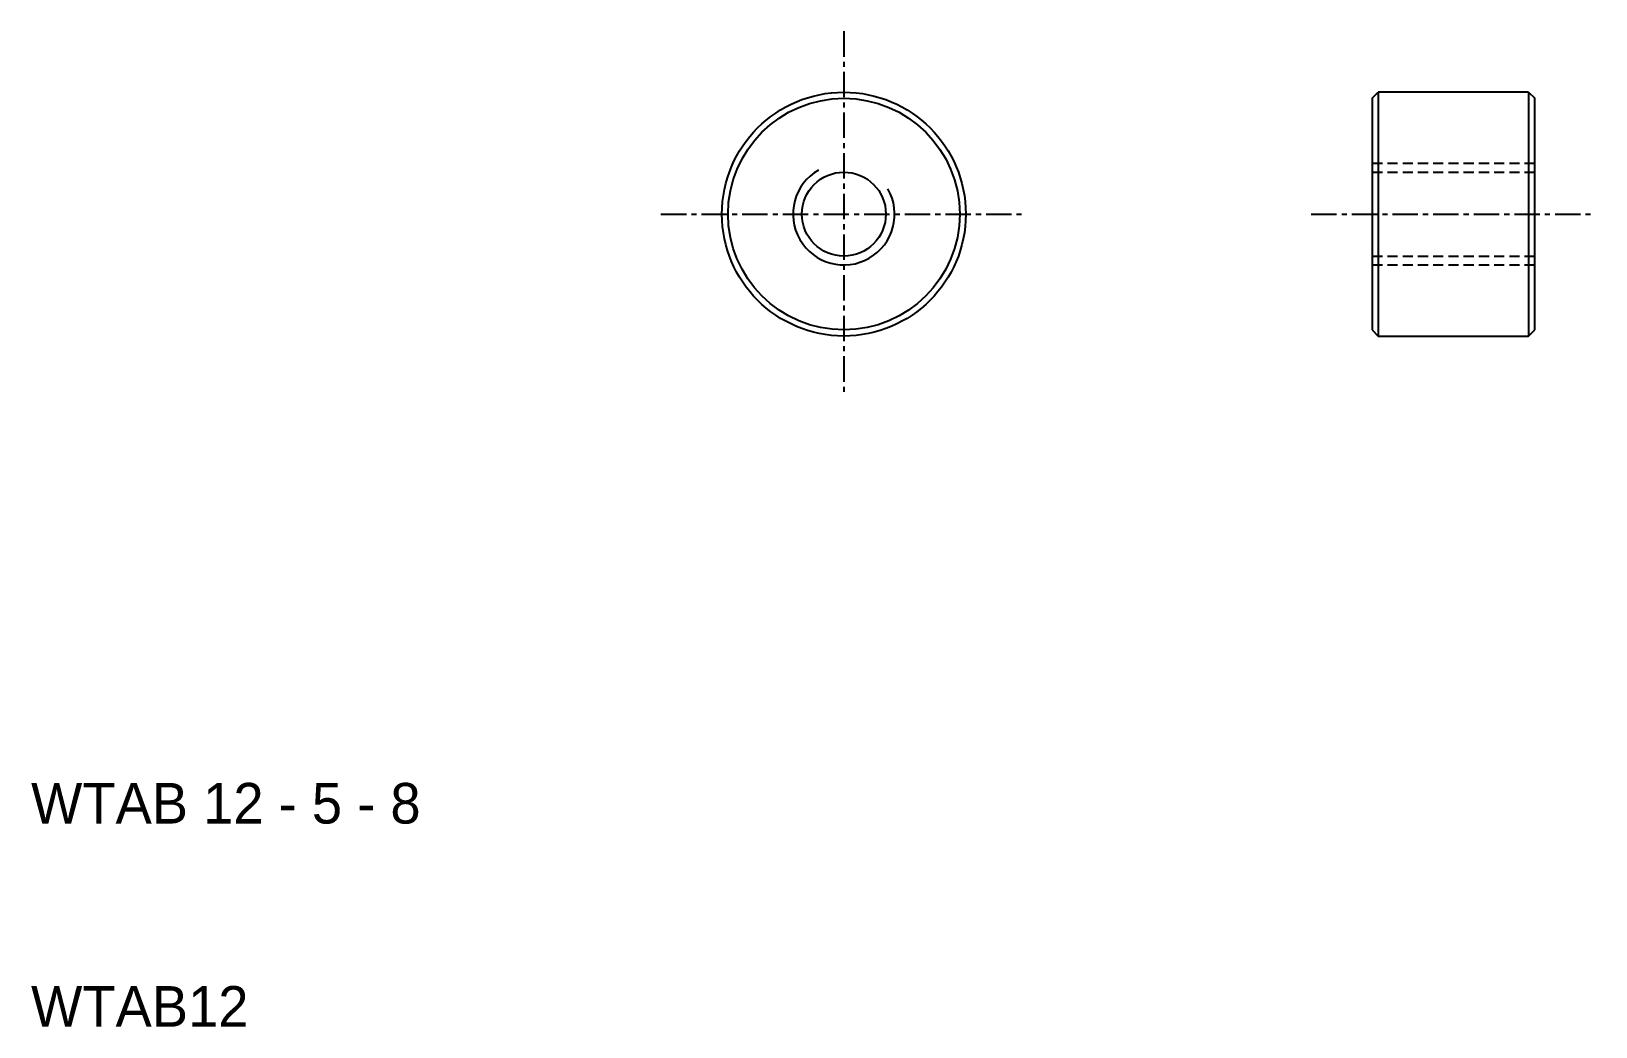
# Model space of a CAD drawing. Extents: x 10 to 87, y 10 to 59.
import ezdxf

# ---------------------------------------------------------------- set-up
doc = ezdxf.new("R2010")
doc.units = 0
doc.linetypes.add('CENTER', pattern=[2, 1.25, -0.25, 0.25, -0.25])
doc.linetypes.add('DASHED', pattern=[0.75, 0.5, -0.25])
doc.layers.get('0').update_dxf_attribs({"linetype": 'CONTINUOUS'})
doc.layers.add('CENTER', color=1, linetype='CENTER')

msp = doc.modelspace()

# ---------------------------------------------------------------- linework, layer by layer
at = {"color": 7, "linetype": 'CONTINUOUS'}
for p, q in [((76, 55.7), (76.3, 56)), ((76, 55.7), (76, 44.3)), ((83.7, 56), (76.3, 56)), ((76.3, 56), (76.3, 44)), ((83.7, 56), (83.7, 44)), ((83.7, 56), (84, 55.7)), ((84, 44.3), (84, 55.7)), ((76, 44.3), (76.3, 44)), ((76.3, 44), (83.7, 44)), ((83.7, 44), (84, 44.3))]:
    msp.add_line(p, q, dxfattribs=at)
at = {"color": 3, "linetype": 'DASHED'}
for p, q in [((76, 52.5), (84, 52.5)), ((76, 52.067), (84, 52.067)), ((76, 47.933), (84, 47.933)), ((76, 47.5), (84, 47.5))]:
    msp.add_line(p, q, dxfattribs=at)
at = {"color": 7, "linetype": 'CONTINUOUS'}
for radius in [6, 5.7, 2.067]:
    msp.add_circle((50, 50), radius, dxfattribs=at)
at = {"color": 3, "linetype": 'CONTINUOUS'}
msp.add_arc((50, 50), 2.5, 120, 30, dxfattribs=at)
at = {"layer": 'CENTER', "color": 1, "linetype": 'CENTER'}
for p, q in [((50, 59), (50, 41)), ((41, 50), (59, 50)), ((73, 50), (87, 50))]:
    msp.add_line(p, q, dxfattribs=at)

# ---------------------------------------------------------------- texts
at = {"color": 7, "linetype": 'CONTINUOUS'}
for s, p in [('WTAB 12 - 5 - 8', (10, 20)), ('WTAB12', (10, 10))]:
    msp.add_text(s, height=2, dxfattribs=at).set_placement(p)

doc.saveas('drawing.dxf')
